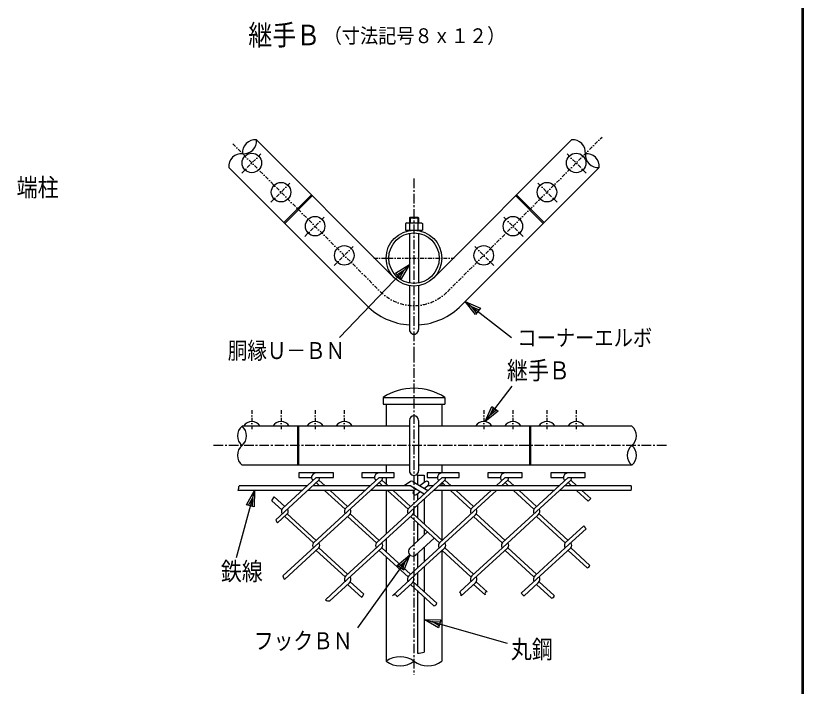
# Model space of a CAD drawing. Units: millimetres, scale not verified. Extents: x -4425 to 4425, y -3150 to 3150.
# Drawn here: x 2139 to 4200, y -1863 to -110 of the extents above; entities that cross this region are included whole.
import ezdxf
from ezdxf.enums import TextEntityAlignment as Align

# ---------------------------------------------------------------- set-up
doc = ezdxf.new("R2010")
doc.units = ezdxf.units.MM
doc.header["$LTSCALE"] = 20
doc.linetypes.add('USER1', pattern=[2, 1.25, -0.25, 0.25, -0.25])
doc.linetypes.add('USER3', pattern=[1.01, 0.5, -0.25, 0.01, -0.25])
doc.layers.add('0-0_1', color=7, linetype='Continuous', lineweight=25)
doc.layers.add('0-5_WAKU', color=7, linetype='Continuous', lineweight=25)
doc.styles.add('ＭＳ ゴシック', font='')
doc.styles.get('ＭＳ ゴシック').set_extended_font_data('MS Gothic')

msp = doc.modelspace()

# ---------------------------------------------------------------- linework, layer by layer
at = {"layer": '0-0_1', "color": 4, "linetype": 'USER3'}
for p, q in [((3269.13, -831.78), (3673.57, -427.34)), ((2707.08, -444.94), (3093.91, -831.78)), ((2730.74, -521.64), (2783.77, -468.61)), ((3632.3, -521.64), (3579.27, -468.61)), ((2807.11, -598.01), (2860.14, -544.98)), ((3555.94, -598.01), (3502.9, -544.98)), ((2896.2, -687.11), (2949.24, -634.07)), ((3466.84, -687.11), (3413.81, -634.07)), ((2972.57, -763.47), (3025.61, -710.44)), ((3390.47, -763.47), (3337.44, -710.44)), ((3076.52, -744.17), (3286.52, -744.17)), ((2757.26, -1141.25), (2757.26, -1201.25)), ((2833.63, -1141.25), (2833.63, -1201.25)), ((2922.72, -1141.25), (2922.72, -1201.25)), ((2999.09, -1141.25), (2999.09, -1201.25)), ((3363.96, -1141.25), (3363.96, -1201.25)), ((3440.32, -1141.25), (3440.32, -1201.25)), ((3529.42, -1141.25), (3529.42, -1201.25)), ((3605.79, -1141.25), (3605.79, -1201.25))]:
    msp.add_line(p, q, dxfattribs=at)
at = {"layer": '0-0_1'}
for p, q in [((2769.13, -434.88), (3129.97, -795.72)), ((3233.07, -795.72), (3593.91, -434.88)), ((2697.01, -507), (3057.85, -867.84)), ((3305.2, -867.84), (3666.03, -507)), ((2841.05, -651.04), (2913.18, -578.92)), ((2843.17, -653.17), (2915.3, -581.04)), ((3519.87, -653.17), (3447.75, -581.04)), ((3521.99, -651.04), (3449.87, -578.92)), ((3169.52, -638.57), (3169.52, -651.77)), ((3171.32, -636.77), (3191.72, -636.77)), ((3191.72, -636.77), (3193.52, -638.57)), ((3193.52, -638.57), (3193.52, -651.77)), ((3162.77, -651.77), (3159.02, -653.5)), ((3159.02, -653.5), (3159.02, -671.27)), ((3170.28, -671.27), (3170.28, -653.5)), ((3192.76, -671.27), (3192.76, -653.5)), ((3159.02, -671.27), (3204.02, -671.27)), ((3169.52, -671.27), (3169.52, -672.26)), ((3169.52, -679.27), (3169.52, -809.07)), ((3193.52, -671.27), (3193.52, -672.26)), ((3193.52, -679.27), (3193.52, -809.07)), ((3169.52, -816.08), (3169.52, -931.07)), ((3193.52, -816.08), (3193.52, -931.07)), ((3100.52, -1108.25), (3262.52, -1108.25)), ((3100.52, -1108.25), (3100.52, -1126.25)), ((3262.52, -1108.25), (3262.52, -1126.25)), ((3100.52, -1126.25), (3262.52, -1126.25)), ((3108.62, -1126.25), (3108.62, -1183.25)), ((3254.42, -1126.25), (3254.42, -1183.25)), ((3169.52, -1168.25), (3169.52, -1300.25)), ((3193.52, -1168.25), (3193.52, -1300.25)), ((3169.52, -1183.25), (2731.52, -1183.25)), ((2876.67, -1183.25), (2876.67, -1285.25)), ((2879.67, -1183.25), (2879.67, -1285.25)), ((3751.52, -1183.25), (3193.52, -1183.25)), ((3483.37, -1183.25), (3483.37, -1285.25)), ((3486.37, -1183.25), (3486.37, -1285.25)), ((3169.52, -1285.25), (2731.52, -1285.25)), ((3108.62, -1285.25), (3108.62, -1305.79)), ((3751.52, -1285.25), (3193.52, -1285.25)), ((3254.42, -1285.25), (3254.42, -1305.79)), ((2838.57, -1397.51), (2925.56, -1317.79)), ((2880.56, -1317.79), (2913.56, -1317.79)), ((3003.34, -1397.51), (3090.33, -1317.79)), ((3045.33, -1317.79), (3078.34, -1317.79)), ((3108.62, -1317.79), (3108.62, -1334.55)), ((3168.11, -1397.51), (3255.11, -1317.79)), ((3190.52, -1311.44), (3190.52, -1335.46)), ((3190.52, -1311.44), (3208.52, -1311.44)), ((3208.52, -1311.44), (3208.52, -1330.55)), ((3216.11, -1317.79), (3243.11, -1317.79)), ((3374.88, -1317.79), (3407.88, -1317.79)), ((3396.51, -1339.21), (3419.88, -1317.79)), ((3497.65, -1397.51), (3584.65, -1317.79)), ((3539.65, -1317.79), (3572.65, -1317.79)), ((2902.2, -1339.21), (2724.02, -1339.21)), ((2819.75, -1427.94), (2932.76, -1324.39)), ((3066.97, -1339.21), (2916.58, -1339.21)), ((2934.54, -1339.21), (2925.56, -1330.98)), ((2948.93, -1339.21), (2932.76, -1324.39)), ((3007.95, -1406.47), (3097.53, -1324.39)), ((3173.63, -1339.21), (3081.35, -1339.21)), ((3099.32, -1339.21), (3090.33, -1330.98)), ((3113.7, -1339.21), (3097.53, -1324.39)), ((3171.95, -1328.22), (3155.6, -1339.21)), ((3172.72, -1406.47), (3262.3, -1324.39)), ((3173.63, -1339.21), (3208.51, -1360.5)), ((3178.42, -1328.07), (3217.58, -1351.97)), ((3210.62, -1328.9), (3197.17, -1339.52)), ((3208.09, -1346.18), (3218.06, -1338.31)), ((3231.74, -1339.21), (3216.92, -1339.21)), ((3561.28, -1339.21), (3246.13, -1339.21)), ((3254.42, -1331.61), (3254.42, -1339.21)), ((3264.09, -1339.21), (3255.11, -1330.98)), ((3278.47, -1339.21), (3262.3, -1324.39)), ((3410.9, -1339.21), (3427.07, -1324.39)), ((3428.86, -1339.21), (3419.88, -1330.98)), ((3443.25, -1339.21), (3427.07, -1324.39)), ((3502.26, -1406.47), (3591.84, -1324.39)), ((3749.77, -1339.21), (3575.67, -1339.21)), ((3593.63, -1339.21), (3584.65, -1330.98)), ((3608.02, -1339.21), (3591.84, -1324.39)), ((2889.1, -1351.21), (2721.72, -1351.21)), ((3053.87, -1351.21), (2903.49, -1351.21)), ((3001.13, -1400.22), (2947.64, -1351.21)), ((3007.95, -1393.29), (2962.03, -1351.21)), ((3182.37, -1351.21), (3068.26, -1351.21)), ((3108.62, -1351.21), (3108.62, -1465.21)), ((3165.9, -1400.22), (3112.41, -1351.21)), ((3172.72, -1393.29), (3126.8, -1351.21)), ((3187.13, -1347.45), (3181.03, -1352.27)), ((3188.47, -1361.69), (3198.05, -1354.11)), ((3190.52, -1360.06), (3190.52, -1376.98)), ((3218.64, -1351.21), (3216.32, -1351.21)), ((3548.18, -1351.21), (3233.03, -1351.21)), ((3254.42, -1351.21), (3254.42, -1482.59)), ((3330.67, -1400.22), (3277.18, -1351.21)), ((3337.49, -1393.29), (3291.57, -1351.21)), ((3332.88, -1397.51), (3383.41, -1351.21)), ((3337.49, -1406.47), (3397.8, -1351.21)), ((3495.44, -1400.22), (3441.95, -1351.21)), ((3502.26, -1393.29), (3456.34, -1351.21)), ((3749.77, -1351.21), (3562.57, -1351.21)), ((3637.69, -1379.58), (3606.72, -1351.21)), ((3644.27, -1372.43), (3621.11, -1351.21)), ((2809.81, -1378.22), (2835.55, -1401.81)), ((2815.8, -1368.25), (2843.15, -1393.31)), ((3208.52, -1373.66), (3208.52, -1439.28)), ((3190.52, -1390.16), (3190.52, -1422.78)), ((2823.98, -1436.56), (2850, -1412.72)), ((2843.18, -1419.65), (2918.37, -1488.56)), ((2850, -1412.72), (2925.56, -1481.96)), ((3007.95, -1406.47), (2918.37, -1488.56)), ((3012.56, -1415.43), (2932.73, -1488.58)), ((3007.95, -1419.65), (3083.14, -1488.56)), ((3014.77, -1412.72), (3090.33, -1481.96)), ((3172.72, -1406.47), (3083.14, -1488.56)), ((3177.33, -1415.43), (3097.5, -1488.58)), ((3172.72, -1419.65), (3247.91, -1488.56)), ((3179.54, -1412.72), (3255.11, -1481.96)), ((3337.49, -1406.47), (3247.91, -1488.56)), ((3342.1, -1415.43), (3262.27, -1488.58)), ((3337.49, -1419.65), (3412.68, -1488.56)), ((3344.31, -1412.72), (3419.88, -1481.96)), ((3502.26, -1406.47), (3412.68, -1488.56)), ((3506.87, -1415.43), (3412.71, -1501.71)), ((3502.26, -1419.65), (3577.45, -1488.56)), ((3509.08, -1412.72), (3584.65, -1481.96)), ((3190.52, -1435.97), (3190.52, -1484.28)), ((3168.86, -1504.13), (3216.89, -1460.12)), ((3208.52, -1452.46), (3208.52, -1467.79)), ((3626.26, -1443.83), (3577.45, -1488.56)), ((3632.29, -1451.49), (3577.48, -1501.71)), ((3108.62, -1478.39), (3108.62, -1511.9)), ((3184.7, -1521.42), (3234.24, -1476.02)), ((2838.57, -1574.87), (2932.73, -1488.58)), ((2843.18, -1583.82), (2932.76, -1501.74)), ((3007.95, -1570.64), (2932.76, -1501.74)), ((3003.34, -1574.87), (3097.5, -1488.58)), ((3007.95, -1583.82), (3097.53, -1501.74)), ((3172.72, -1570.64), (3097.53, -1501.74)), ((3168.11, -1574.87), (3262.27, -1488.58)), ((3172.72, -1583.82), (3262.3, -1501.74)), ((3208.52, -1499.59), (3208.52, -1537.83)), ((3337.49, -1570.64), (3262.3, -1501.74)), ((3332.88, -1574.87), (3412.71, -1501.71)), ((3337.49, -1583.82), (3427.07, -1501.74)), ((3502.26, -1570.64), (3427.07, -1501.74)), ((3497.65, -1574.87), (3577.48, -1501.71)), ((3502.26, -1583.82), (3591.84, -1501.74)), ((3641.75, -1547.48), (3591.84, -1501.74)), ((3001.13, -1577.57), (2925.56, -1508.33)), ((3165.9, -1577.57), (3090.33, -1508.33)), ((3190.52, -1516.08), (3190.52, -1554.33)), ((3254.42, -1508.96), (3254.42, -1798.25)), ((3330.67, -1577.57), (3255.11, -1508.33)), ((3495.44, -1577.57), (3419.88, -1508.33)), ((3634.72, -1554.22), (3584.65, -1508.33)), ((3108.62, -1525.09), (3108.62, -1798.25)), ((3208.52, -1551.02), (3208.52, -1616.63)), ((3007.95, -1583.82), (2949.83, -1637.08)), ((3172.72, -1583.82), (3125.16, -1627.4)), ((3190.52, -1567.51), (3190.52, -1600.14)), ((3337.49, -1583.82), (3301.67, -1616.65)), ((3502.26, -1583.82), (3462.37, -1620.38)), ((3012.56, -1592.78), (2961.24, -1639.81)), ((3007.95, -1597.01), (3045.1, -1631.05)), ((3014.77, -1590.07), (3050.36, -1622.69)), ((3177.33, -1592.78), (3137.34, -1629.43)), ((3172.72, -1597.01), (3233.75, -1652.93)), ((3179.54, -1590.07), (3241.01, -1646.4)), ((3342.1, -1592.78), (3305.07, -1626.71)), ((3337.49, -1597.01), (3367.79, -1624.77)), ((3344.31, -1590.07), (3373.42, -1616.74)), ((3506.87, -1592.78), (3469.56, -1626.98)), ((3502.26, -1597.01), (3541.65, -1633.1)), ((3509.08, -1590.07), (3548.52, -1626.21)), ((3190.52, -1613.32), (3190.52, -1776.98)), ((3208.52, -1629.81), (3208.52, -1774.2))]:
    msp.add_line(p, q, dxfattribs=at)
at = {"layer": '0-0_1', "color": 4, "linetype": 'USER1'}
for p, q in [((3181.52, -535.98), (3181.52, -994)), ((3181.52, -992.2), (3181.52, -1833.03)), ((3842.07, -1234.25), (2652.93, -1234.25))]:
    msp.add_line(p, q, dxfattribs=at)
at = {"layer": '0-0_1', "color": 4}
for p, q in [((3171.32, -636.77), (3171.32, -651.77)), ((3191.72, -636.77), (3191.72, -651.77)), ((3169.52, -760.72), (2986.48, -951.83)), ((3315.58, -857.46), (3436.93, -951.83)), ((3367.98, -1171.57), (3438.49, -1079.2)), ((2764.18, -1351.21), (2716.15, -1527.82)), ((2809.81, -1378.22), (2815.8, -1368.25)), ((3170.35, -1519.69), (3034.1, -1710.82)), ((3208.52, -1688.77), (3425.25, -1750.5))]:
    msp.add_line(p, q, dxfattribs=at)
at = {"layer": '0-0_1'}
for points in [[(3171.32, -636.77), (3169.52, -638.57), (3193.52, -638.57)], [(3162.77, -651.77), (3200.27, -651.77), (3204.02, -653.5), (3204.02, -671.27)], [(2970.56, -1305.79), (2880.56, -1305.79), (2880.56, -1317.8)], [(2925.56, -1317.79), (2970.56, -1317.79), (2970.56, -1305.79)], [(3129.34, -1305.79), (3045.33, -1305.79), (3045.33, -1317.8)], [(3090.33, -1317.79), (3129.34, -1317.79), (3129.34, -1305.79)], [(3300.11, -1305.79), (3216.11, -1305.79), (3216.11, -1317.8)], [(3255.11, -1317.79), (3300.11, -1317.79), (3300.11, -1305.79)], [(3464.88, -1305.79), (3374.88, -1305.79), (3374.88, -1317.8)], [(3419.88, -1317.79), (3464.88, -1317.79), (3464.88, -1305.79)], [(3629.65, -1305.79), (3539.65, -1305.79), (3539.65, -1317.8)], [(3584.65, -1317.79), (3629.65, -1317.79), (3629.65, -1305.79)]]:
    msp.add_lwpolyline(points, dxfattribs=at)
at = {"layer": '0-0_1', "color": 4}
for points in [[(3132.89, -783.79), (3169.52, -760.72), (3148.05, -798.31)], [(3342.28, -891.54), (3315.58, -857.46), (3355.18, -874.96)], [(3401.81, -1144.55), (3367.98, -1171.57), (3385.12, -1131.81)], [(2743.03, -1388.98), (2764.18, -1351.21), (2763.29, -1394.49)], [(3137.42, -1547.79), (3170.35, -1519.69), (3154.52, -1559.98)], [(3246.04, -1710.37), (3208.52, -1688.77), (3251.79, -1690.17)]]:
    msp.add_lwpolyline(points, close=True, dxfattribs=at)
for points in [[(3136.68, -787.42), (3155, -775.88), (3144.26, -794.68)], [(3345.51, -887.39), (3332.15, -870.35), (3351.95, -879.1)], [(3397.64, -1141.37), (3380.72, -1154.87), (3389.29, -1135)], [(2748.09, -1390.36), (2758.67, -1371.47), (2758.22, -1393.11)], [(3141.7, -1550.84), (3158.16, -1536.79), (3150.25, -1556.93)], [(3247.48, -1705.32), (3228.72, -1694.52), (3250.35, -1695.22)]]:
    msp.add_lwpolyline(points, dxfattribs=at)
at = {"layer": '0-0_1'}
for centre, radius in [((2757.26, -495.13), 25.5), ((3605.79, -495.13), 25.5), ((2833.63, -571.49), 25.5), ((3529.42, -571.49), 25.5), ((2922.72, -660.59), 25.5), ((3440.32, -660.59), 25.5), ((3181.52, -744.17), 72.9), ((3181.52, -744.17), 66), ((2999.09, -736.96), 25.5), ((3363.96, -736.96), 25.5)]:
    msp.add_circle(centre, radius, dxfattribs=at)
at = {"layer": '0-0_1', "color": 4}
for centre, radius, start, end in [((2766.02, -467.83), 33.09, 84.59961, 185.4032), ((2736.19, -437.99), 33.09, 264.59732, 5.40115), ((3597.02, -467.83), 33.09, 354.59729, 95.40033), ((2729.96, -503.89), 33.09, 84.59724, 185.40121), ((3662.92, -474.06), 33.09, 174.5972, 275.40039), ((3633.09, -503.89), 33.09, 354.59924, 95.40347), ((2752.62, -1208.75), 33.09, 129.59811, 230.40164), ((2710.43, -1208.75), 33.09, 309.59845, 50.40183), ((3730.43, -1208.75), 33.09, 309.59906, 50.40244), ((2752.62, -1259.75), 33.09, 129.59836, 230.40189), ((3772.62, -1259.75), 33.09, 129.59897, 230.4025), ((3730.43, -1259.75), 33.09, 309.59784, 50.40094), ((2591.36, -1319.92), 134.06, 346.50195, 351.72638), ((3726.96, -1345.21), 23.59, 345.2659, 14.7341), ((3744.48, -1471.36), 140.81, 135.36543, 139.32133), ((2852.36, -1417.31), 34.29, 198.04726, 214.15215), ((3644.25, -1435.88), 19.67, 203.85423, 232.54781), ((3633.21, -1545.6), 8.75, 279.95709, 347.58115), ((2850.73, -1574.27), 12.18, 182.81139, 231.68469), ((3105.55, -1663.23), 68.47, 143.69893, 151.97339), ((3130.86, -1630.79), 6.63, 11.87968, 149.26799), ((3274.92, -1631.3), 30.5, 8.64713, 28.70666), ((3371.96, -1621.71), 5.17, 73.6339, 216.35986), ((3485.75, -1602.11), 29.67, 217.99718, 236.92053), ((3542.11, -1626.7), 6.42, 265.93872, 4.35715), ((2957.91, -1628.49), 11.8, 226.74767, 286.3721), ((3232.65, -1644.4), 8.6, 277.30011, 346.50375), ((3145.07, -1847.61), 61.36, 53.55512, 126.44486), ((3179.57, -1646.25), 131.19, 274.78992, 282.75055), ((3145.07, -1748.89), 61.36, 233.55521, 306.44494), ((3217.97, -1748.89), 61.36, 233.55521, 306.44494)]:
    msp.add_arc(centre, radius, start, end, dxfattribs=at)
at = {"layer": '0-0_1'}
for centre, radius, start, end in [((3162.77, -668.91), 17.14, 64.02038, 90), ((3181.52, -689.12), 37.35, 72.48255, 107.51738), ((3200.27, -668.91), 17.14, 90, 115.97954), ((3181.52, -744.17), 174.9, 225.00017, 266.06592), ((3181.52, -744.17), 174.9, 273.93432, 315.00012), ((3181.52, -931.07), 12, 179.99992, 0), ((3181.52, -1232.93), 148.69, 56.99119, 123.00874), ((2757.26, -1196.75), 25.5, 31.96536, 148.03456), ((2833.63, -1196.75), 25.5, 31.96536, 148.03456), ((2922.72, -1196.75), 25.5, 31.96536, 148.03456), ((2999.09, -1196.75), 25.5, 31.96536, 148.03456), ((3181.52, -1168.25), 12, 0, 179.99992), ((3363.96, -1196.75), 25.5, 31.9659, 148.03403), ((3440.32, -1196.75), 25.5, 31.9659, 148.03403), ((3529.42, -1196.75), 25.5, 31.9659, 148.03403), ((3605.79, -1196.75), 25.5, 31.9659, 148.03403), ((2925.56, -1317.79), 12, 90, 222.50017), ((2925.56, -1317.8), 9.72, 317.50034, 0), ((3090.33, -1317.79), 12, 90, 222.50017), ((3090.33, -1317.79), 9.72, 317.50034, 0), ((3181.52, -1300.25), 12, 179.99992, 0), ((3255.11, -1317.79), 12, 90, 222.50017), ((3255.11, -1317.79), 9.72, 317.50034, 0), ((3419.88, -1317.79), 12, 90, 222.49869), ((3419.88, -1317.79), 9.72, 317.50217, 0), ((3584.65, -1317.79), 12, 90, 222.49869), ((3584.65, -1317.79), 9.72, 317.50217, 0), ((3175.29, -1333.19), 6, 58.59953, 123.92401), ((3214.34, -1333.6), 6, 308.30823, 128.30817), ((3184.75, -1356.98), 6, 128.30817, 308.30823), ((2846.78, -1406.47), 12.15, 132.50044, 210.96289), ((2842.83, -1406.16), 9.72, 317.49985, 42.50015), ((3011.55, -1406.47), 12.15, 132.50081, 210.96289), ((3004.35, -1406.47), 12.15, 312.50088, 30.96329), ((3176.32, -1406.47), 12.15, 132.50081, 210.96289), ((3169.12, -1406.47), 12.15, 312.50088, 30.96329), ((3341.09, -1406.47), 12.15, 132.50044, 210.96289), ((3333.89, -1406.47), 12.15, 312.50088, 30.96329), ((3505.86, -1406.47), 12.15, 132.50081, 210.96289), ((3498.67, -1406.47), 12.15, 312.50088, 30.96329), ((2925.56, -1495.15), 9.72, 137.49977, 222.50023), ((2925.56, -1495.15), 9.72, 317.49985, 42.50015), ((3090.33, -1495.15), 9.72, 137.49977, 222.50023), ((3090.33, -1495.15), 9.72, 317.49985, 42.50015), ((3178.67, -1511.04), 12, 120.15853, 324.84174), ((3255.11, -1495.15), 9.72, 137.49977, 222.50023), ((3255.11, -1495.15), 9.72, 317.49985, 42.50015), ((3419.88, -1495.15), 9.72, 137.5016, 222.4984), ((3419.88, -1495.15), 9.72, 317.50168, 42.49832), ((3584.65, -1495.15), 9.72, 137.5016, 222.4984), ((3584.65, -1495.15), 9.72, 317.50168, 42.49832), ((3011.55, -1583.82), 12.15, 132.50081, 210.96289), ((3004.35, -1583.82), 12.15, 312.50088, 30.96329), ((3176.32, -1583.82), 12.15, 132.50081, 210.96289), ((3169.12, -1583.82), 12.15, 312.50088, 30.96329), ((3341.09, -1583.82), 12.15, 132.50081, 210.96289), ((3333.89, -1583.82), 12.15, 312.50088, 30.96329), ((3505.86, -1583.82), 12.15, 132.50081, 210.96289), ((3498.67, -1583.82), 12.15, 312.50088, 30.96329)]:
    msp.add_arc(centre, radius, start, end, dxfattribs=at)
at = {"layer": '0-0_1', "color": 4, "linetype": 'USER3'}
msp.add_arc((3181.52, -744.17), 123.9, 225.00014, 315.00024, dxfattribs=at)
at = {"layer": '0-5_WAKU'}
msp.add_lwpolyline([(-4049.89, 2924.86), (4200.11, 2924.86), (4200.11, -2925.14), (-4049.89, -2925.14)], close=True, dxfattribs=at)
for points in [[(4198.11, 2922.86), (4198.11, -2923.14), (-4047.89, -2923.14)], [(4196.11, 2920.86), (4196.11, -2921.14), (-4045.89, -2921.14)]]:
    msp.add_lwpolyline(points, dxfattribs=at)

# ---------------------------------------------------------------- texts
at = {"layer": '0-0_1', "color": 4, "style": 'ＭＳ ゴシック'}
for s, height, width, p in [('継手Ｂ', 54.12, 0.85, (2748, -204.02)), ('（寸法記号８ｘ１２）', 38.71, 0.9, (2945.25, -193.54)), ('端柱', 47.36, 0.85, (2141.76, -597.12)), ('コーナーエルボ', 43.47, 0.85, (3451.93, -987.09)), ('胴縁Ｕ－ＢＮ', 44.14, 0.85, (2694.22, -1021.08)), ('継手Ｂ', 47.36, 0.85, (3424.53, -1075.6)), ('鉄線', 47.36, 0.85, (2676.06, -1600.86)), ('フックＢＮ', 44.57, 0.85, (2762.53, -1780.24)), ('丸鋼', 47.36, 0.85, (3435.04, -1805.02))]:
    msp.add_text(s, height=height, dxfattribs=dict(at, width=width)).set_placement(p, align=Align.BOTTOM_LEFT)

doc.saveas('drawing.dxf')
